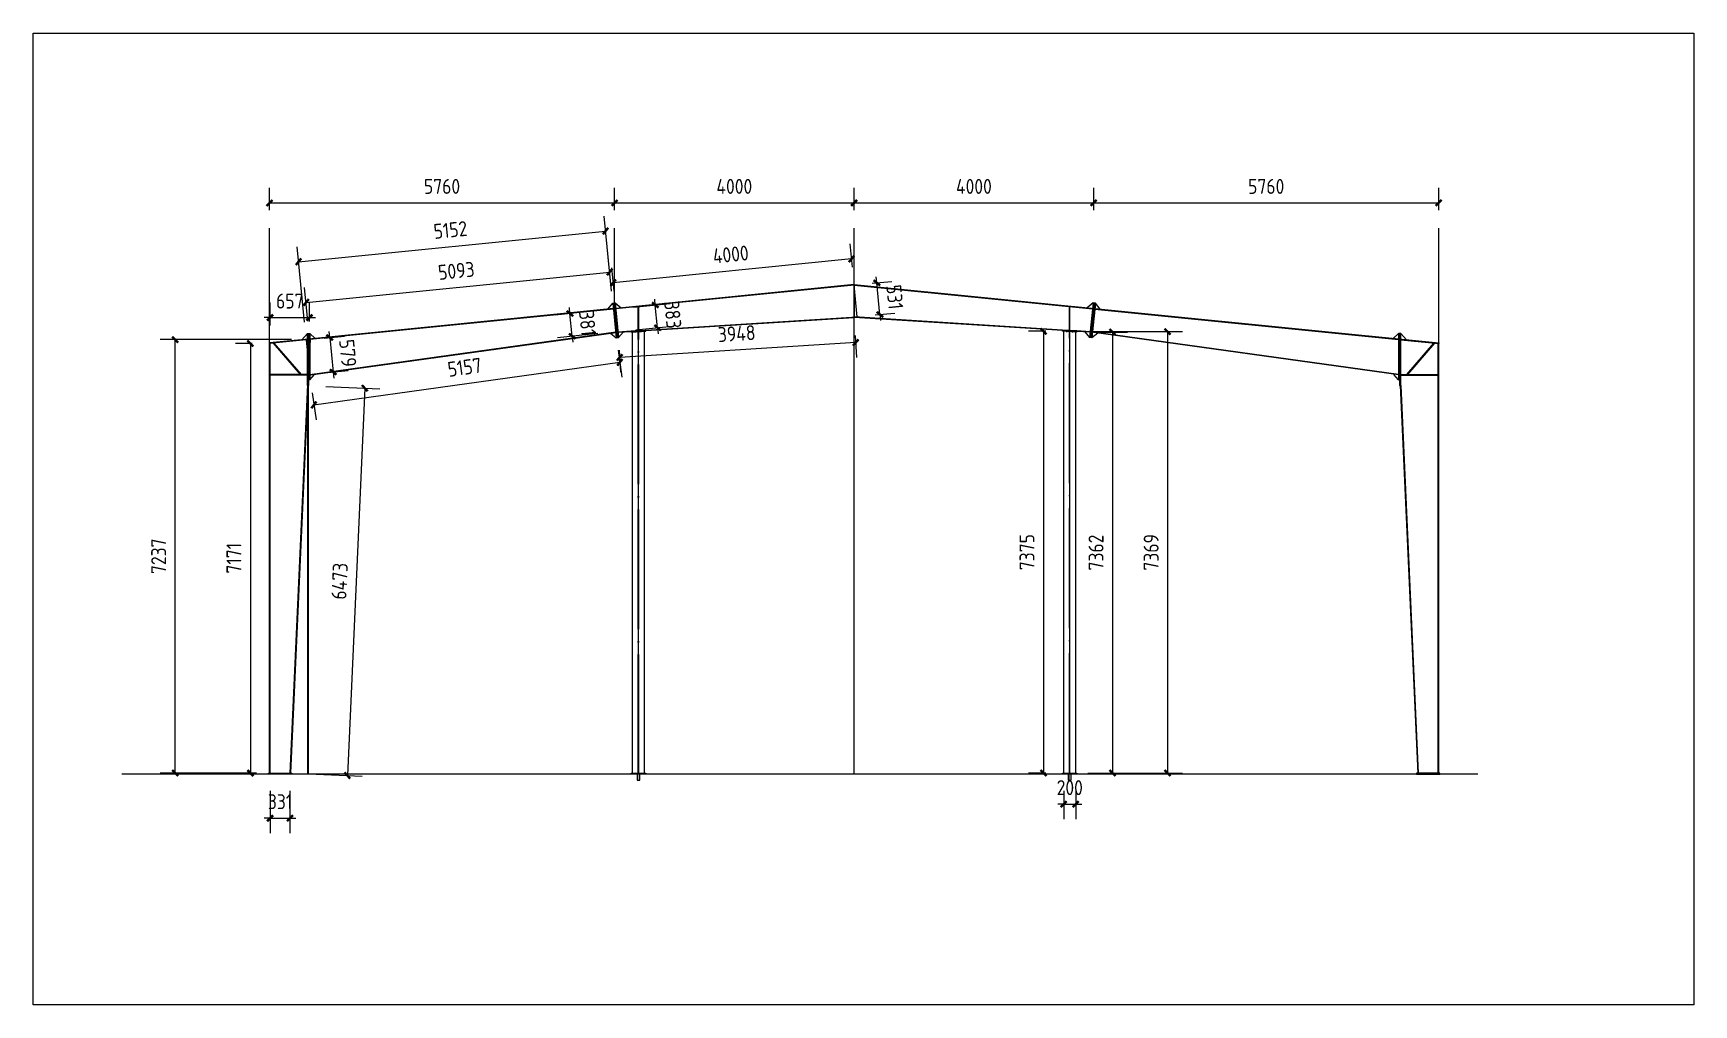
# Model space of a CAD drawing. Extents: x 810015 to 1451442, y -271755 to 145013.
# Drawn here: x 1255327 to 1283052, y -61053 to -44832 of the extents above; entities that cross this region are included whole.
import ezdxf

# ---------------------------------------------------------------- set-up
doc = ezdxf.new("R2010")
doc.units = 0
doc.header["$LTSCALE"] = 1000
doc.header["$MEASUREMENT"] = 0
doc.linetypes.add('DOTE', pattern=[2.42, 2, -0.2, 0.02, -0.2])
doc.layers.add('DOTE', color=1, linetype='Continuous')
doc.styles.get("Standard").update_dxf_attribs({"font": 'gbenor.shx', "bigfont": 'gbcbig.shx'})
doc.dimstyles.get("Standard").update_dxf_attribs({"dimscale": 100, "dimtxt": 2.5, "dimasz": 1, "dimexe": 2.5, "dimexo": 3, "dimgap": 1.5, "dimtad": 1, "dimdec": 0, "dimzin": 0, "dimdsep": 46, "dimtxsty": 'Standard', "dimblk": 'ARCHTICK', "dimcen": 0.09, "dimadec": 0, "dimazin": 0, "dimtfac": 1, "dimtdec": 0, "dimtix": 1, "dimtmove": 2, "dimatfit": 3, "dimfxl": 1, "dimtolj": 1, "dimtzin": 0, "dimarcsym": 0})

# ---------------------------------------------------------------- blocks, each defined once
blk = doc.blocks.new('_ArchTick')
at = {"color": 0, "linetype": 'ByBlock', "const_width": 0.4}
blk.add_lwpolyline([(-0.5, -0.5), (0.5, 0.5)], dxfattribs=at)
blk = doc.blocks.new('*D1339')
at = {"color": 0, "lineweight": -2}
for p, q in [((1259273, -47787), (1259273, -47415)), ((1259273, -47665), (1265033, -47665)), ((1265033, -47787), (1265033, -47415))]:
    blk.add_line(p, q, dxfattribs=at)
at = {"layer": 'Defpoints', "color": 0}
for p in [(1265033, -47665), (1259273, -48087), (1265033, -48087)]:
    blk.add_point(p, dxfattribs=at)
at = {"color": 0, "lineweight": -2, "xscale": 100, "yscale": 100, "zscale": 100, "rotation": 180}
blk.add_blockref('_ArchTick', (1259273, -47665), dxfattribs=at)
at = {"color": 0, "lineweight": -2, "xscale": 100, "yscale": 100, "zscale": 100}
blk.add_blockref('_ArchTick', (1265033, -47665), dxfattribs=at)
at = {"color": 0, "insert": (1262153, -47390), "char_height": 250, "attachment_point": 5}
blk.add_mtext('\\A1;5760', dxfattribs=at)
blk = doc.blocks.new('*D1335')
at = {"color": 0, "lineweight": -2}
for p, q in [((1265033, -47787), (1265033, -47415)), ((1265033, -47665), (1269033, -47665)), ((1269033, -47787), (1269033, -47415))]:
    blk.add_line(p, q, dxfattribs=at)
at = {"layer": 'Defpoints', "color": 0}
for p in [(1269033, -47665), (1265033, -48087), (1269033, -48087)]:
    blk.add_point(p, dxfattribs=at)
at = {"color": 0, "lineweight": -2, "xscale": 100, "yscale": 100, "zscale": 100, "rotation": 180}
blk.add_blockref('_ArchTick', (1265033, -47665), dxfattribs=at)
at = {"color": 0, "lineweight": -2, "xscale": 100, "yscale": 100, "zscale": 100}
blk.add_blockref('_ArchTick', (1269033, -47665), dxfattribs=at)
at = {"color": 0, "insert": (1267033, -47390), "char_height": 250, "attachment_point": 5}
blk.add_mtext('\\A1;4000', dxfattribs=at)
blk = doc.blocks.new('*D1336')
at = {"color": 0, "lineweight": -2}
for p, q in [((1269033, -47787), (1269033, -47415)), ((1269033, -47665), (1273033, -47665)), ((1273033, -47787), (1273033, -47415))]:
    blk.add_line(p, q, dxfattribs=at)
at = {"layer": 'Defpoints', "color": 0}
for p in [(1273033, -47665), (1269033, -48087), (1273033, -48087)]:
    blk.add_point(p, dxfattribs=at)
at = {"color": 0, "lineweight": -2, "xscale": 100, "yscale": 100, "zscale": 100, "rotation": 180}
blk.add_blockref('_ArchTick', (1269033, -47665), dxfattribs=at)
at = {"color": 0, "lineweight": -2, "xscale": 100, "yscale": 100, "zscale": 100}
blk.add_blockref('_ArchTick', (1273033, -47665), dxfattribs=at)
at = {"color": 0, "insert": (1271033, -47390), "char_height": 250, "attachment_point": 5}
blk.add_mtext('\\A1;4000', dxfattribs=at)
blk = doc.blocks.new('*D1340')
at = {"color": 0, "lineweight": -2}
for p, q in [((1273033, -47787), (1273033, -47415)), ((1273033, -47665), (1278793, -47665)), ((1278793, -47787), (1278793, -47415))]:
    blk.add_line(p, q, dxfattribs=at)
at = {"layer": 'Defpoints', "color": 0}
for p in [(1278793, -47665), (1273033, -48087), (1278793, -48087)]:
    blk.add_point(p, dxfattribs=at)
at = {"color": 0, "lineweight": -2, "xscale": 100, "yscale": 100, "zscale": 100, "rotation": 180}
blk.add_blockref('_ArchTick', (1273033, -47665), dxfattribs=at)
at = {"color": 0, "lineweight": -2, "xscale": 100, "yscale": 100, "zscale": 100}
blk.add_blockref('_ArchTick', (1278793, -47665), dxfattribs=at)
at = {"color": 0, "insert": (1275913, -47390), "char_height": 250, "attachment_point": 5}
blk.add_mtext('\\A1;5760', dxfattribs=at)
blk = doc.blocks.new('*D1341')
at = {"color": 0, "lineweight": -2}
for p, q in [((1258983, -50013), (1258703, -50013)), ((1258953, -50013), (1258953, -57184)), ((1258983, -57184), (1258703, -57184))]:
    blk.add_line(p, q, dxfattribs=at)
at = {"layer": 'Defpoints', "color": 0}
for p in [(1259283, -50013), (1258953, -57184), (1259283, -57184)]:
    blk.add_point(p, dxfattribs=at)
at = {"color": 0, "lineweight": -2, "xscale": 100, "yscale": 100, "zscale": 100}
for p, rotation in [((1258953, -50013), 90), ((1258953, -57184), 270)]:
    blk.add_blockref('_ArchTick', p, dxfattribs=dict(at, rotation=rotation))
at = {"color": 0, "insert": (1258678, -53598), "char_height": 250, "attachment_point": 5, "rotation": 90}
blk.add_mtext('\\A1;7171', dxfattribs=at)
blk = doc.blocks.new('*D1342')
at = {"color": 0, "lineweight": -2}
for p, q in [((1259640, -49947), (1257447, -49947)), ((1257697, -57184), (1257697, -49947)), ((1259053, -57184), (1257447, -57184))]:
    blk.add_line(p, q, dxfattribs=at)
at = {"layer": 'Defpoints', "color": 0}
for p in [(1257697, -49947), (1259940, -49947), (1259353, -57184)]:
    blk.add_point(p, dxfattribs=at)
at = {"color": 0, "lineweight": -2, "xscale": 100, "yscale": 100, "zscale": 100}
for p, rotation in [((1257697, -49947), 90), ((1257697, -57184), 270)]:
    blk.add_blockref('_ArchTick', p, dxfattribs=dict(at, rotation=rotation))
at = {"color": 0, "insert": (1257422, -53565), "char_height": 250, "attachment_point": 5, "rotation": 90}
blk.add_mtext('\\A1;7237', dxfattribs=at)
blk = doc.blocks.new('*D1343')
at = {"color": 0, "lineweight": -2}
for p, q in [((1259283, -49713), (1259283, -49329)), ((1259940, -49647), (1259940, -49329)), ((1259283, -49579), (1259183, -49579)), ((1259283, -49579), (1259940, -49579)), ((1259940, -49579), (1260040, -49579))]:
    blk.add_line(p, q, dxfattribs=at)
at = {"layer": 'Defpoints', "color": 0}
for p in [(1259940, -49579), (1259283, -50013), (1259940, -49947)]:
    blk.add_point(p, dxfattribs=at)
at = {"color": 0, "lineweight": -2, "xscale": 100, "yscale": 100, "zscale": 100}
blk.add_blockref('_ArchTick', (1259283, -49579), dxfattribs=at)
at = {"color": 0, "lineweight": -2, "xscale": 100, "yscale": 100, "zscale": 100, "rotation": 180}
blk.add_blockref('_ArchTick', (1259940, -49579), dxfattribs=at)
at = {"color": 0, "insert": (1259611, -49304), "char_height": 250, "attachment_point": 5}
blk.add_mtext('\\A1;657', dxfattribs=at)
blk = doc.blocks.new('*D1337')
at = {"color": 0, "lineweight": -2}
for p, q in [((1259283, -57484), (1259283, -58188)), ((1259614, -57484), (1259614, -58188)), ((1259283, -57938), (1259183, -57938)), ((1259283, -57938), (1259614, -57938)), ((1259614, -57938), (1259714, -57938))]:
    blk.add_line(p, q, dxfattribs=at)
at = {"layer": 'Defpoints', "color": 0}
for p in [(1259283, -57184), (1259614, -57184), (1259614, -57938)]:
    blk.add_point(p, dxfattribs=at)
at = {"color": 0, "lineweight": -2, "xscale": 100, "yscale": 100, "zscale": 100}
blk.add_blockref('_ArchTick', (1259283, -57938), dxfattribs=at)
at = {"color": 0, "lineweight": -2, "xscale": 100, "yscale": 100, "zscale": 100, "rotation": 180}
blk.add_blockref('_ArchTick', (1259614, -57938), dxfattribs=at)
at = {"color": 0, "insert": (1259448, -57663), "char_height": 250, "attachment_point": 5}
blk.add_mtext('\\A1;331', dxfattribs=at)
blk = doc.blocks.new('*D1344')
at = {"color": 0, "lineweight": -2}
for p, q in [((1260215, -50730), (1261113, -50771)), ((1260863, -50759), (1260572, -57226)), ((1259924, -57197), (1260822, -57238))]:
    blk.add_line(p, q, dxfattribs=at)
at = {"layer": 'Defpoints', "color": 0}
for p in [(1259915, -50717), (1259624, -57184), (1260572, -57226)]:
    blk.add_point(p, dxfattribs=at)
at = {"color": 0, "lineweight": -2, "xscale": 100, "yscale": 100, "zscale": 100}
for p, rotation in [((1260863, -50759), 87.42162862527253), ((1260572, -57226), 267.4216286252725)]:
    blk.add_blockref('_ArchTick', p, dxfattribs=dict(at, rotation=rotation))
at = {"color": 0, "insert": (1260443, -53981), "char_height": 250, "attachment_point": 5, "rotation": 87.4216}
blk.add_mtext('\\A1;6473', dxfattribs=at)
blk = doc.blocks.new('*D1345')
at = {"color": 0, "lineweight": -2}
for p, q in [((1260186, -49922), (1260526, -49888)), ((1260277, -49913), (1260267, -49814)), ((1260277, -49913), (1260335, -50489)), ((1260244, -50499), (1260584, -50465)), ((1260335, -50489), (1260345, -50589))]:
    blk.add_line(p, q, dxfattribs=at)
at = {"layer": 'Defpoints', "color": 0}
for p in [(1259887, -49952), (1259945, -50528), (1260335, -50489)]:
    blk.add_point(p, dxfattribs=at)
at = {"color": 0, "lineweight": -2, "xscale": 100, "yscale": 100, "zscale": 100}
for p, rotation in [((1260277, -49913), 275.7105931374758), ((1260335, -50489), 95.71059313747574)]:
    blk.add_blockref('_ArchTick', p, dxfattribs=dict(at, rotation=rotation))
at = {"color": 0, "insert": (1260580, -50174), "char_height": 250, "attachment_point": 5, "rotation": 275.7106}
blk.add_mtext('\\A1;579', dxfattribs=at)
blk = doc.blocks.new('*D1346')
at = {"color": 0, "lineweight": -2}
for p, q in [((1265094, -50126), (1265157, -50575)), ((1260014, -51038), (1265122, -50327)), ((1259986, -50836), (1260049, -51285))]:
    blk.add_line(p, q, dxfattribs=at)
at = {"layer": 'Defpoints', "color": 0}
for p in [(1265053, -49828), (1265122, -50327), (1259945, -50539)]:
    blk.add_point(p, dxfattribs=at)
at = {"color": 0, "lineweight": -2, "xscale": 100, "yscale": 100, "zscale": 100}
for p, rotation in [((1265122, -50327), 7.915163459661803), ((1260014, -51038), 187.9151634596618)]:
    blk.add_blockref('_ArchTick', p, dxfattribs=dict(at, rotation=rotation))
at = {"color": 0, "insert": (1262530, -50410), "char_height": 250, "attachment_point": 5, "rotation": 7.9152}
blk.add_mtext('\\A1;5157', dxfattribs=at)
blk = doc.blocks.new('*D1347')
at = {"color": 0, "lineweight": -2}
for p, q in [((1264715, -49469), (1264040, -49537)), ((1264289, -49512), (1264279, -49413)), ((1264327, -49891), (1264289, -49512)), ((1264753, -49848), (1264078, -49916)), ((1264327, -49891), (1264337, -49990))]:
    blk.add_line(p, q, dxfattribs=at)
at = {"layer": 'Defpoints', "color": 0}
for p in [(1264289, -49512), (1265014, -49440), (1265052, -49818)]:
    blk.add_point(p, dxfattribs=at)
at = {"color": 0, "lineweight": -2, "xscale": 100, "yscale": 100, "zscale": 100}
for p, rotation in [((1264289, -49512), 275.7105931375024), ((1264327, -49891), 95.71059313750237)]:
    blk.add_blockref('_ArchTick', p, dxfattribs=dict(at, rotation=rotation))
at = {"color": 0, "insert": (1264582, -49674), "char_height": 250, "attachment_point": 5, "rotation": 275.7106}
blk.add_mtext('\\A1;381', dxfattribs=at)
blk = doc.blocks.new('*D1348')
at = {"color": 0, "lineweight": -2}
for p, q in [((1264983, -49131), (1264927, -48570)), ((1259884, -49326), (1264952, -48819)), ((1259915, -49638), (1259859, -49077))]:
    blk.add_line(p, q, dxfattribs=at)
at = {"layer": 'Defpoints', "color": 0}
for p in [(1264952, -48819), (1265013, -49430), (1259945, -49936)]:
    blk.add_point(p, dxfattribs=at)
at = {"color": 0, "lineweight": -2, "xscale": 100, "yscale": 100, "zscale": 100}
for p, rotation in [((1264952, -48819), 5.710593137499366), ((1259884, -49326), 185.7105931374994)]:
    blk.add_blockref('_ArchTick', p, dxfattribs=dict(at, rotation=rotation))
at = {"color": 0, "insert": (1262391, -48799), "char_height": 250, "attachment_point": 5, "rotation": 5.7106}
blk.add_mtext('\\A1;5093', dxfattribs=at)
blk = doc.blocks.new('*D1349')
at = {"color": 0, "lineweight": -2}
for p, q in [((1264984, -49141), (1264859, -47886)), ((1259757, -48647), (1264883, -48135)), ((1259858, -49654), (1259732, -48398))]:
    blk.add_line(p, q, dxfattribs=at)
at = {"layer": 'Defpoints', "color": 0}
for p in [(1264883, -48135), (1265014, -49440), (1259887, -49952)]:
    blk.add_point(p, dxfattribs=at)
at = {"color": 0, "lineweight": -2, "xscale": 100, "yscale": 100, "zscale": 100}
for p, rotation in [((1264883, -48135), 5.710593137499761), ((1259757, -48647), 185.7105931374998)]:
    blk.add_blockref('_ArchTick', p, dxfattribs=dict(at, rotation=rotation))
at = {"color": 0, "insert": (1262293, -48117), "char_height": 250, "attachment_point": 5, "rotation": 5.7106}
blk.add_mtext('\\A1;5152', dxfattribs=at)
blk = doc.blocks.new('*D1350')
at = {"color": 0, "lineweight": -2}
for p, q in [((1269332, -49008), (1269660, -48975)), ((1269412, -49000), (1269402, -48900)), ((1269464, -49528), (1269412, -49000)), ((1269384, -49536), (1269713, -49504)), ((1269464, -49528), (1269474, -49628))]:
    blk.add_line(p, q, dxfattribs=at)
at = {"layer": 'Defpoints', "color": 0}
for p in [(1269033, -49038), (1269412, -49000), (1269086, -49566)]:
    blk.add_point(p, dxfattribs=at)
at = {"color": 0, "lineweight": -2, "xscale": 100, "yscale": 100, "zscale": 100}
for p, rotation in [((1269412, -49000), 275.7105931374982), ((1269464, -49528), 95.71059313749821)]:
    blk.add_blockref('_ArchTick', p, dxfattribs=dict(at, rotation=rotation))
at = {"color": 0, "insert": (1269712, -49237), "char_height": 250, "attachment_point": 5, "rotation": 275.7106}
blk.add_mtext('\\A1;531', dxfattribs=at)
blk = doc.blocks.new('*D1351')
at = {"color": 0, "lineweight": -2}
for p, q in [((1265352, -49406), (1265962, -49345)), ((1265714, -49370), (1265704, -49270)), ((1265752, -49750), (1265714, -49370)), ((1265390, -49787), (1266000, -49726)), ((1265752, -49750), (1265762, -49850))]:
    blk.add_line(p, q, dxfattribs=at)
at = {"layer": 'Defpoints', "color": 0}
for p in [(1265054, -49436), (1265714, -49370), (1265092, -49816)]:
    blk.add_point(p, dxfattribs=at)
at = {"color": 0, "lineweight": -2, "xscale": 100, "yscale": 100, "zscale": 100}
for p, rotation in [((1265714, -49370), 275.7105931375258), ((1265752, -49750), 95.71059313752582)]:
    blk.add_blockref('_ArchTick', p, dxfattribs=dict(at, rotation=rotation))
at = {"color": 0, "insert": (1266006, -49533), "char_height": 250, "attachment_point": 5, "rotation": 275.7106}
blk.add_mtext('\\A1;383', dxfattribs=at)
blk = doc.blocks.new('*D1352')
at = {"color": 0, "lineweight": -2}
for p, q in [((1269004, -48739), (1268965, -48351)), ((1265024, -49137), (1264985, -48749)), ((1268990, -48600), (1265010, -48998))]:
    blk.add_line(p, q, dxfattribs=at)
at = {"layer": 'Defpoints', "color": 0}
for p in [(1265010, -48998), (1269034, -49038), (1265054, -49436)]:
    blk.add_point(p, dxfattribs=at)
at = {"color": 0, "lineweight": -2, "xscale": 100, "yscale": 100, "zscale": 100}
for p, rotation in [((1268990, -48600), 5.710593137499593), ((1265010, -48998), 185.7105931374996)]:
    blk.add_blockref('_ArchTick', p, dxfattribs=dict(at, rotation=rotation))
at = {"color": 0, "insert": (1266973, -48526), "char_height": 250, "attachment_point": 5, "rotation": 5.7106}
blk.add_mtext('\\A1;4000', dxfattribs=at)
blk = doc.blocks.new('*D1353')
at = {"color": 0, "lineweight": -2}
for p, q in [((1269052, -49877), (1269075, -50248)), ((1265111, -50124), (1265135, -50494)), ((1269059, -49998), (1265119, -50245))]:
    blk.add_line(p, q, dxfattribs=at)
at = {"layer": 'Defpoints', "color": 0}
for p in [(1269033, -49578), (1265093, -49824), (1265119, -50245)]:
    blk.add_point(p, dxfattribs=at)
at = {"color": 0, "lineweight": -2, "xscale": 100, "yscale": 100, "zscale": 100}
for p, rotation in [((1265119, -50245), 183.5836522533585), ((1269059, -49998), 3.583652253358496)]:
    blk.add_blockref('_ArchTick', p, dxfattribs=dict(at, rotation=rotation))
at = {"color": 0, "insert": (1267072, -49847), "char_height": 250, "attachment_point": 5, "rotation": 3.5837}
blk.add_mtext('\\A1;3948', dxfattribs=at)
blk = doc.blocks.new('*D1354')
at = {"color": 0, "lineweight": -2}
for p, q in [((1273033, -49821), (1273597, -49821)), ((1273347, -49821), (1273347, -57184)), ((1273033, -57184), (1273597, -57184))]:
    blk.add_line(p, q, dxfattribs=at)
at = {"layer": 'Defpoints', "color": 0}
for p in [(1272733, -49821), (1272733, -57184), (1273347, -57184)]:
    blk.add_point(p, dxfattribs=at)
at = {"color": 0, "lineweight": -2, "xscale": 100, "yscale": 100, "zscale": 100}
for p, rotation in [((1273347, -49821), 90), ((1273347, -57184), 270)]:
    blk.add_blockref('_ArchTick', p, dxfattribs=dict(at, rotation=rotation))
at = {"color": 0, "insert": (1273072, -53503), "char_height": 250, "attachment_point": 5, "rotation": 90}
blk.add_mtext('\\A1;7362', dxfattribs=at)
blk = doc.blocks.new('*D1355')
at = {"color": 0, "lineweight": -2}
for p, q in [((1272233, -49809), (1271944, -49809)), ((1272194, -49809), (1272194, -57184)), ((1272233, -57184), (1271944, -57184))]:
    blk.add_line(p, q, dxfattribs=at)
at = {"layer": 'Defpoints', "color": 0}
for p in [(1272533, -49809), (1272194, -57184), (1272533, -57184)]:
    blk.add_point(p, dxfattribs=at)
at = {"color": 0, "lineweight": -2, "xscale": 100, "yscale": 100, "zscale": 100}
for p, rotation in [((1272194, -49809), 90), ((1272194, -57184), 270)]:
    blk.add_blockref('_ArchTick', p, dxfattribs=dict(at, rotation=rotation))
at = {"color": 0, "insert": (1271919, -53496), "char_height": 250, "attachment_point": 5, "rotation": 90}
blk.add_mtext('\\A1;7375', dxfattribs=at)
blk = doc.blocks.new('*D1356')
at = {"color": 0, "lineweight": -2}
for p, q in [((1272933, -49815), (1274517, -49815)), ((1274267, -49815), (1274267, -57184)), ((1272933, -57184), (1274517, -57184))]:
    blk.add_line(p, q, dxfattribs=at)
at = {"layer": 'Defpoints', "color": 0}
for p in [(1272633, -49815), (1272633, -57184), (1274267, -57184)]:
    blk.add_point(p, dxfattribs=at)
at = {"color": 0, "lineweight": -2, "xscale": 100, "yscale": 100, "zscale": 100}
for p, rotation in [((1274267, -49815), 90), ((1274267, -57184), 270)]:
    blk.add_blockref('_ArchTick', p, dxfattribs=dict(at, rotation=rotation))
at = {"color": 0, "insert": (1273992, -53499), "char_height": 250, "attachment_point": 5, "rotation": 90}
blk.add_mtext('\\A1;7369', dxfattribs=at)
blk = doc.blocks.new('*D1338')
at = {"color": 0, "lineweight": -2}
for p, q in [((1272533, -57484), (1272533, -57953)), ((1272733, -57484), (1272733, -57953)), ((1272533, -57703), (1272433, -57703)), ((1272533, -57703), (1272733, -57703)), ((1272733, -57703), (1272833, -57703))]:
    blk.add_line(p, q, dxfattribs=at)
at = {"layer": 'Defpoints', "color": 0}
for p in [(1272533, -57184), (1272733, -57184), (1272733, -57703)]:
    blk.add_point(p, dxfattribs=at)
at = {"color": 0, "lineweight": -2, "xscale": 100, "yscale": 100, "zscale": 100}
blk.add_blockref('_ArchTick', (1272533, -57703), dxfattribs=at)
at = {"color": 0, "lineweight": -2, "xscale": 100, "yscale": 100, "zscale": 100, "rotation": 180}
blk.add_blockref('_ArchTick', (1272733, -57703), dxfattribs=at)
at = {"color": 0, "insert": (1272633, -57428), "char_height": 250, "attachment_point": 5}
blk.add_mtext('\\A1;200', dxfattribs=at)

msp = doc.modelspace()

# ---------------------------------------------------------------- linework, layer by layer
for p, q in [((1269033, -49027.6), (1265052.8, -49425.7)), ((1269034, -49037.6), (1265053.7, -49435.6)), ((1269032, -49037.6), (1273012.2, -49435.6)), ((1269033, -49027.6), (1278793, -50003.6)), ((1269033, -49027.6), (1273013.2, -49425.7)), ((1265013.9, -49439.6), (1259887.5, -49952.2)), ((1265012.9, -49429.6), (1259925.1, -49938.4)), ((1265033, -49427.6), (1265032.8, -49427.7)), ((1265552.3, -49787.6), (1269085.9, -49566.3)), ((1265552.8, -49795.6), (1269033, -49577.6)), ((1272513.2, -49795.6), (1269033, -49577.6)), ((1272513.7, -49787.6), (1269033.5, -49569.7)), ((1273033, -49427.6), (1273033.1, -49427.7)), ((1273052, -49439.6), (1278120.9, -49946.5)), ((1273053, -49429.6), (1278145.1, -49938.9)), ((1259944.3, -49846.7), (1259613.9, -57183.6)), ((1259923, -50541.6), (1265052.8, -49828.4)), ((1259945.1, -50528.5), (1265051.8, -49818.5)), ((1265091.8, -49816.5), (1265312.7, -49802.6)), ((1265092.6, -49824.4), (1265313.2, -49810.6)), ((1265430, -49795.3), (1265436, -49794.9)), ((1272633.5, -49795.1), (1272633, -49795.1)), ((1272973.4, -49824.4), (1272752.8, -49810.6)), ((1272974.2, -49816.5), (1272753.3, -49802.6)), ((1278120.9, -50538.6), (1272993.3, -49825.7)), ((1278120.9, -50528.5), (1272994.7, -49815.8)), ((1259273, -57203.6), (1259273, -50003.6)), ((1259283, -57183.6), (1259283, -50012.7)), ((1259950.3, -49935.9), (1259623.9, -57183.6)), ((1259913, -57203.6), (1259913, -49938.6)), ((1259923, -57203.6), (1259923, -49938.6)), ((1259923, -49938.6), (1259923, -50588.6)), ((1278783, -57183.6), (1278783, -50012.7)), ((1278793, -57203.6), (1278793, -50003.6)), ((1278150.9, -50716.7), (1278442.1, -57183.6)), ((1278160.9, -50716.6), (1278452.1, -57183.6)), ((1279443.3, -57203.6), (1256806, -57203.6))]:
    msp.add_line(p, q)
at = {"color": 2}
for p, q in [((1269033, -49027.6), (1269033, -49577.6)), ((1269033, -49027.6), (1269033, -49577.6)), ((1264923.4, -49438.6), (1265004, -49340.1)), ((1265004, -49340.1), (1265043.8, -49336.1)), ((1265004, -49340.1), (1265061.7, -49917.2)), ((1265023.9, -49338.1), (1265081.6, -49915.2)), ((1265043.8, -49336.1), (1265101.5, -49913.2)), ((1265043.8, -49336.1), (1265142.3, -49416.7)), ((1273022.2, -49336.1), (1272923.7, -49416.7)), ((1273022.2, -49336.1), (1272964.5, -49913.2)), ((1273042.1, -49338.1), (1272984.4, -49915.2)), ((1273062, -49340.1), (1273004.3, -49917.2)), ((1273062, -49340.1), (1273022.2, -49336.1)), ((1273142.6, -49438.6), (1273062, -49340.1)), ((1265032.8, -49427.7), (1265033, -49427.6)), ((1273033.1, -49427.7), (1273033, -49427.6)), ((1259811.9, -49949.8), (1259905.1, -49846.7)), ((1259905.1, -50716.7), (1259905.1, -49846.7)), ((1259905.1, -49846.7), (1259945.1, -49846.7)), ((1259925.1, -49846.7), (1259925.1, -50716.7)), ((1259945.1, -49846.7), (1259945.1, -50616.7)), ((1260034.3, -49927.5), (1259945.1, -49846.7)), ((1264966, -49841.9), (1265061.7, -49917.2)), ((1265181.7, -49818.8), (1265101.5, -49913.2)), ((1265312.7, -49802.6), (1265552.3, -49787.6)), ((1265313.2, -49810.6), (1265312.7, -49802.6)), ((1265314, -49822.6), (1265313.2, -49810.6)), ((1265313.4, -49812.6), (1265552.9, -49797.6)), ((1265314, -49822.6), (1265553.5, -49807.6)), ((1265389.5, -49827.9), (1265387, -49787.9)), ((1265433.7, -49815.1), (1265432.5, -49795.1)), ((1265479.3, -49822.2), (1265476.8, -49782.3)), ((1265552.8, -49795.6), (1265552.3, -49787.6)), ((1265553.5, -49807.6), (1265552.8, -49795.6)), ((1272512.5, -49807.6), (1272513.2, -49795.6)), ((1272752, -49822.6), (1272512.5, -49807.6)), ((1272752.6, -49812.6), (1272513.1, -49797.6)), ((1272513.2, -49795.6), (1272513.7, -49787.6)), ((1272753.3, -49802.6), (1272513.7, -49787.6)), ((1272586.7, -49822.2), (1272589.2, -49782.3)), ((1272632.2, -49815.1), (1272633.5, -49795.1)), ((1272676.5, -49827.9), (1272679, -49787.9)), ((1272752, -49822.6), (1272752.8, -49810.6)), ((1272752.8, -49810.6), (1272753.3, -49802.6)), ((1272884.3, -49818.8), (1272964.5, -49913.2)), ((1273100, -49841.9), (1273004.3, -49917.2)), ((1278031.6, -49927.5), (1278120.9, -49846.7)), ((1278160.9, -49846.7), (1278120.9, -49846.7)), ((1278120.9, -49846.7), (1278120.9, -50616.7)), ((1278140.9, -49846.7), (1278140.9, -50716.7)), ((1278160.9, -50716.7), (1278160.9, -49846.7)), ((1278254.1, -49949.8), (1278160.9, -49846.7)), ((1259925.1, -49938.4), (1259273, -50003.6)), ((1259939.8, -49947), (1259273, -50013.7)), ((1259273, -50003.6), (1259273, -50013.7)), ((1259789.2, -50531.8), (1259337.6, -50007.2)), ((1259805.1, -50531.9), (1259352.2, -50005.8)), ((1259925.1, -50541.7), (1259925.1, -49938.7)), ((1265061.7, -49917.2), (1265101.5, -49913.2)), ((1273004.3, -49917.2), (1272964.5, -49913.2)), ((1278140.9, -50541.7), (1278140.9, -49938.7)), ((1278160.9, -49940.4), (1278793, -50003.6)), ((1278160.9, -49950.5), (1278793, -50013.7)), ((1278260.9, -50531.9), (1278713.8, -50005.8)), ((1278276.8, -50531.8), (1278728.4, -50007.2)), ((1278793, -50003.6), (1278793, -50013.7)), ((1259905.1, -50531.8), (1259283, -50531.8)), ((1259905.1, -50541.8), (1259283, -50541.8)), ((1259905.1, -50531.8), (1259780.9, -50531.8)), ((1259905.1, -50531.9), (1259805.1, -50531.9)), ((1259905.1, -50531.9), (1259805.1, -50531.9)), ((1259925.1, -50716.7), (1259905.1, -50716.7)), ((1259945.1, -50616.7), (1259925.1, -50616.7)), ((1259945.1, -50616.7), (1260022.5, -50527.8)), ((1278120.9, -50616.7), (1278043.5, -50527.8)), ((1278120.9, -50616.7), (1278140.9, -50616.7)), ((1278140.9, -50716.7), (1278160.9, -50716.7)), ((1278160.9, -50531.8), (1278783, -50531.8)), ((1278160.9, -50531.8), (1278285.1, -50531.8)), ((1278160.9, -50531.9), (1278260.9, -50531.9)), ((1278160.9, -50531.9), (1278260.9, -50531.9)), ((1278160.9, -50541.8), (1278783, -50541.8)), ((1259253, -57203.6), (1259253, -57183.6)), ((1259253, -57183.6), (1259643, -57183.6)), ((1259273, -57203.6), (1259253, -57203.6)), ((1259643, -57203.6), (1259253, -57203.6)), ((1259643, -57183.6), (1259643, -57203.6)), ((1265313, -57203.6), (1265313, -57183.6)), ((1265313, -57183.6), (1265553, -57183.6)), ((1265433, -57203.6), (1265313, -57203.6)), ((1265553, -57203.6), (1265433, -57203.6)), ((1265553, -57183.6), (1265553, -57203.6)), ((1272513, -57203.6), (1272513, -57183.6)), ((1272513, -57183.6), (1272753, -57183.6)), ((1272633, -57203.6), (1272513, -57203.6)), ((1272753, -57203.6), (1272633, -57203.6)), ((1272753, -57183.6), (1272753, -57203.6)), ((1278813, -57183.6), (1278423, -57183.6)), ((1278423, -57183.6), (1278423, -57203.6)), ((1278423, -57203.6), (1278813, -57203.6)), ((1278793, -57203.6), (1278813, -57203.6)), ((1278813, -57203.6), (1278813, -57183.6))]:
    msp.add_line(p, q, dxfattribs=at)
at = {"color": 1}
for p, q in [((1269085.9, -49566.3), (1269033, -49037.7)), ((1265032.8, -49427.7), (1265072.7, -49825.7)), ((1259945.1, -50528.5), (1259887.5, -49952.2)), ((1265433, -57203.6), (1265409, -57203.6)), ((1265409, -57203.6), (1265409, -57303.6)), ((1265409, -57303.6), (1265457, -57303.6)), ((1265419, -57203.6), (1265419, -57303.6)), ((1265457, -57203.6), (1265433, -57203.6)), ((1265457, -57303.6), (1265457, -57203.6)), ((1272633, -57203.6), (1272609, -57203.6)), ((1272609, -57203.6), (1272609, -57303.6)), ((1272609, -57303.6), (1272657, -57303.6)), ((1272619, -57203.6), (1272619, -57303.6)), ((1272657, -57203.6), (1272633, -57203.6)), ((1272657, -57303.6), (1272657, -57203.6))]:
    msp.add_line(p, q, dxfattribs=at)
msp.add_lwpolyline([(1255327.4, -44832.2), (1283051.5, -44832.2), (1283051.5, -61053.5), (1255327.4, -61053.5)], close=True)
at = {"layer": 'DOTE'}
for p, q in [((1259273, -57183.6), (1259273, -48087.4)), ((1278793, -57203.6), (1278793, -48087.4)), ((1265433, -57203.6), (1265433, -49397.7)), ((1265433, -57203.6), (1265433, -49397.7)), ((1272633, -49805.1), (1272633, -49397.7)), ((1272633, -57183.6), (1272633, -49815.1))]:
    msp.add_line(p, q, dxfattribs=at)
at = {"layer": 'DOTE', "color": 0}
for p, q in [((1265033, -49337.2), (1265033, -48087.4)), ((1269033, -57203.6), (1269033, -48087.4)), ((1265333, -57183.6), (1265333, -49821.4)), ((1265533, -57183.6), (1265533, -49808.9)), ((1272533, -57183.6), (1272533, -49808.9)), ((1272733, -57183.6), (1272733, -49821.4))]:
    msp.add_line(p, q, dxfattribs=at)
at = {"layer": 'DOTE', "color": 0, "linetype": 'DOTE'}
for p, q in [((1265430, -49795.3), (1265430, -49398)), ((1265436, -49794.9), (1265436, -49397.4)), ((1272630, -49794.9), (1272630, -49397.4)), ((1272636, -49795.3), (1272636, -49398)), ((1265430, -57203.6), (1265430, -49815.3)), ((1265436, -57203.6), (1265436, -49814.9)), ((1272630, -57183.6), (1272630, -49814.9)), ((1272636, -57183.6), (1272636, -49815.3))]:
    msp.add_line(p, q, dxfattribs=at)

# ---------------------------------------------------------------- dimensions: what is measured, and where the dimension line sits
at = {"color": 3}
for base, p1, p2, picture, middle in [((1265033, -47665.3), (1259273, -48087.4), (1265033, -48087.4), '*D1339', (1262153, -47390.3)), ((1269033, -47665.3), (1265033, -48087.4), (1269033, -48087.4), '*D1335', (1267033, -47390.3)), ((1273033, -47665.3), (1269033, -48087.4), (1273033, -48087.4), '*D1336', (1271033, -47390.3)), ((1278793, -47665.3), (1273033, -48087.4), (1278793, -48087.4), '*D1340', (1275913, -47390.3))]:
    dim = msp.add_linear_dim(base=base, p1=p1, p2=p2, dimstyle='Standard', dxfattribs=at)
    dim.commit()
    dim.dimension.update_dxf_attribs({"geometry": picture, "text_midpoint": middle})
at = {"color": 1}
for p1, p2, distance, picture, middle in [((1259887.5, -49952.2), (1265013.9, -49439.6), 1311.6, '*D1349', (1262292.8, -48117.2)), ((1269034, -49037.6), (1265053.7, -49435.6), -439.6, '*D1352', (1266972.8, -48525.5)), ((1259945.1, -49936.4), (1265012.9, -49429.6), 613.8, '*D1348', (1262390.6, -48798.6)), ((1269085.9, -49566.3), (1269033, -49037.7), -380.5, '*D1350', (1269711.7, -49236.8)), ((1265091.8, -49816.5), (1265053.7, -49435.6), -663.1, '*D1351', (1266006.2, -49532.7)), ((1265051.8, -49818.5), (1265013.9, -49439.6), 728.4, '*D1347', (1264581.8, -49674.1)), ((1269033, -49577.6), (1265092.6, -49824.4), 421.3, '*D1353', (1267072, -49847)), ((1259887.5, -49952.2), (1259945.1, -50528.5), 391.6, '*D1345', (1260579.6, -50174)), ((1259945.1, -50538.6), (1265052.8, -49828.4), -503.8, '*D1346', (1262530.5, -50410.1))]:
    dim = msp.add_aligned_dim(p1=p1, p2=p2, distance=distance, dimstyle='Standard', dxfattribs=at)
    dim.commit()
    dim.dimension.update_dxf_attribs({"geometry": picture, "text_midpoint": middle})
at = {"color": 2}
for base, p1, p2, picture, middle in [((1259939.8, -49579.4), (1259283, -50012.7), (1259939.8, -49947), '*D1343', (1259611.4, -49304.4)), ((1259613.9, -57937.6), (1259283, -57183.6), (1259613.9, -57183.6), '*D1337', (1259448.4, -57662.6))]:
    dim = msp.add_linear_dim(base=base, p1=p1, p2=p2, dimstyle='Standard', dxfattribs=at)
    dim.commit()
    dim.dimension.update_dxf_attribs({"geometry": picture, "text_midpoint": middle})
dim = msp.add_linear_dim(base=(1257697.1, -49947), p1=(1259352.7, -57183.6), p2=(1259939.8, -49947), angle=90, dimstyle='Standard', dxfattribs=at)
dim.commit()
dim.dimension.update_dxf_attribs({"geometry": '*D1342', "text_midpoint": (1257422.1, -53565.3)})
at = {"color": 3}
for p1, p2, distance, picture, middle in [((1272533, -49808.9), (1272533, -57183.6), -338.6, '*D1355', (1271919.3, -53496.2)), ((1272632.992, -49815.1236), (1272632.992, -57183.6385), 1633.9615, '*D1356', (1273991.9535, -53499.381)), ((1272733, -49821.4), (1272733, -57183.6), 613.7, '*D1354', (1273071.7, -53502.5)), ((1272533, -57183.6), (1272733, -57183.6), -519.2, '*D1338', (1272633, -57427.8))]:
    dim = msp.add_aligned_dim(p1=p1, p2=p2, distance=distance, dimstyle='Standard', dxfattribs=at)
    dim.commit()
    dim.dimension.update_dxf_attribs({"geometry": picture, "text_midpoint": middle})
at = {"color": 2}
for p1, p2, distance, picture, middle in [((1259283, -50012.7), (1259283, -57183.6), -330.5, '*D1341', (1258677.5, -53598.2)), ((1259915.1, -50716.7), (1259623.9, -57183.6), 949.1, '*D1344', (1260443, -53980.5))]:
    dim = msp.add_aligned_dim(p1=p1, p2=p2, distance=distance, dimstyle='Standard', dxfattribs=at)
    dim.commit()
    dim.dimension.update_dxf_attribs({"geometry": picture, "text_midpoint": middle})

doc.saveas('drawing.dxf')
